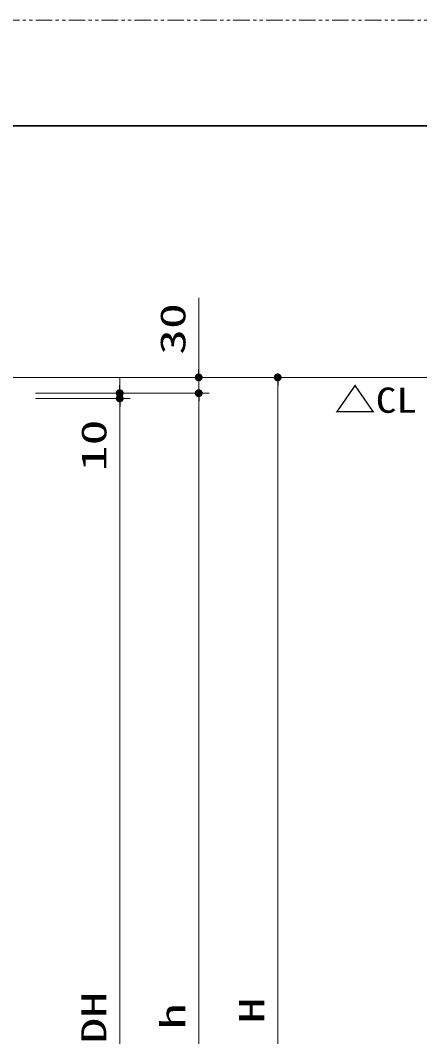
# Model space of a CAD drawing. Units: millimetres, scale not verified. Extents: x -1306 to 1306, y -607 to 607.
# Drawn here: x -687.6 to -535.9, y 208.1 to 594 of the extents above; entities that cross this region are included whole.
import ezdxf
from ezdxf.enums import TextEntityAlignment as Align

# ---------------------------------------------------------------- set-up
doc = ezdxf.new("R2010")
doc.units = ezdxf.units.MM
doc.header["$LTSCALE"] = 5
doc.header["$PDMODE"] = 32
doc.header["$PDSIZE"] = 2.5
doc.linetypes.add('USER1', pattern=[2.5, 1.25, -0.25, 0.25, -0.25, 0.25, -0.25])
for name, color, linetype, lineweight in [('0-1_線(黄)', 2, 'Continuous', 15), ('0-3_陰線', 4, 'USER1', 9), ('1-1_寸法線', 3, 'Continuous', 13), ('1-4_DEFPOINTS', 7, 'Continuous', 5), ('1-5_0', 3, 'Continuous', 25), ('1-7_図面枠', 7, 'Continuous', 35)]:
    doc.layers.add(name, color=color, linetype=linetype, lineweight=lineweight)
doc.styles.add('ＭＳ ゴシック', font='')
doc.styles.get('ＭＳ ゴシック').set_extended_font_data('MS Gothic')

# ---------------------------------------------------------------- blocks, each defined once
blk = doc.blocks.new('_DOT')
at = {"layer": '1-5_0'}
blk.add_line((-2.5, 0), (-5, 0), dxfattribs=at)
for points in [[(0, 0), (-2.5, 0), (-2.48, 0.313)], [(0, 0), (-2.48, -0.313), (-2.5, 0)], [(0, 0), (-2.48, 0.313), (-2.421, 0.622)], [(0, 0), (-2.421, -0.622), (-2.48, -0.313)], [(0, 0), (-2.421, 0.622), (-2.324, 0.92)], [(0, 0), (-2.324, -0.92), (-2.421, -0.622)], [(0, 0), (-2.324, 0.92), (-2.191, 1.204)], [(0, 0), (-2.191, -1.204), (-2.324, -0.92)], [(0, 0), (-2.191, 1.204), (-2.023, 1.469)], [(0, 0), (-2.023, -1.469), (-2.191, -1.204)], [(0, 0), (-2.023, 1.469), (-1.822, 1.711)], [(0, 0), (-1.822, -1.711), (-2.023, -1.469)], [(0, 0), (-1.822, 1.711), (-1.594, 1.926)], [(0, 0), (-1.594, -1.926), (-1.822, -1.711)], [(0, 0), (-1.594, 1.926), (-1.34, 2.111)], [(0, 0), (-1.34, -2.111), (-1.594, -1.926)], [(0, 0), (-1.34, 2.111), (-1.064, 2.262)], [(0, 0), (-1.064, -2.262), (-1.34, -2.111)], [(0, 0), (-1.064, 2.262), (-0.773, 2.378)], [(0, 0), (-0.773, -2.378), (-1.064, -2.262)], [(0, 0), (-0.773, 2.378), (-0.468, 2.456)], [(0, 0), (-0.468, -2.456), (-0.773, -2.378)], [(0, 0), (-0.468, 2.456), (-0.157, 2.495)], [(0, 0), (-0.157, -2.495), (-0.468, -2.456)], [(0, 0), (-0.157, 2.495), (0.157, 2.495)], [(0, 0), (0.157, -2.495), (-0.157, -2.495)], [(0, 0), (0.157, 2.495), (0.468, 2.456)], [(0, 0), (0.468, 2.456), (0.773, 2.378)], [(0, 0), (0.773, 2.378), (1.064, 2.262)], [(0, 0), (1.064, 2.262), (1.34, 2.111)], [(0, 0), (1.34, 2.111), (1.594, 1.926)], [(0, 0), (1.594, 1.926), (1.822, 1.711)], [(0, 0), (1.822, 1.711), (2.023, 1.469)], [(0, 0), (2.023, 1.469), (2.191, 1.204)], [(0, 0), (2.191, 1.204), (2.324, 0.92)], [(0, 0), (2.324, 0.92), (2.421, 0.622)], [(0, 0), (2.421, 0.622), (2.48, 0.313)], [(0, 0), (2.48, 0.313), (2.5, 0)], [(0, 0), (0.468, -2.456), (0.157, -2.495)], [(0, 0), (0.773, -2.378), (0.468, -2.456)], [(0, 0), (1.064, -2.262), (0.773, -2.378)], [(0, 0), (1.34, -2.111), (1.064, -2.262)], [(0, 0), (1.594, -1.926), (1.34, -2.111)], [(0, 0), (1.822, -1.711), (1.594, -1.926)], [(0, 0), (2.023, -1.469), (1.822, -1.711)], [(0, 0), (2.191, -1.204), (2.023, -1.469)], [(0, 0), (2.324, -0.92), (2.191, -1.204)], [(0, 0), (2.421, -0.622), (2.324, -0.92)], [(0, 0), (2.48, -0.313), (2.421, -0.622)], [(0, 0), (2.5, 0), (2.48, -0.313)]]:
    blk.add_solid(points, dxfattribs=at)

msp = doc.modelspace()

# ---------------------------------------------------------------- linework, layer by layer
at = {"layer": '0-1_線(黄)'}
msp.add_line((-1242.578, 458.448), (-233.827, 458.448), dxfattribs=at)
at = {"layer": '0-3_陰線'}
msp.add_line((387.036, 594), (-1292.964, 594), dxfattribs=at)
at = {"layer": '1-1_寸法線'}
for p, q in [((-619.858, 461.448), (-619.858, 488.638)), ((-681.858, 458.448), (-615.858, 458.448)), ((-681.858, 458.448), (-585.858, 458.448)), ((-649.858, 455.448), (-649.858, 458.448)), ((-619.858, 452.448), (-619.858, 458.448)), ((-589.858, 455.448), (-589.858, -18.552)), ((-681.858, 452.448), (-615.858, 452.448)), ((-681.858, 452.448), (-615.858, 452.448)), ((-681.858, 452.448), (-645.858, 452.448)), ((-649.858, 452.448), (-649.858, 450.448)), ((-681.858, 450.448), (-645.858, 450.448)), ((-681.858, 450.448), (-645.858, 450.448)), ((-619.858, 449.448), (-619.858, 446.448)), ((-619.858, 449.448), (-619.858, -18.552)), ((-649.858, 447.448), (-649.858, -15.952)), ((-649.858, 447.448), (-649.858, 421.686))]:
    msp.add_line(p, q, dxfattribs=at)
at = {"layer": '1-4_DEFPOINTS'}
for p in [(-649.858, 452.448), (-619.858, 452.448)]:
    msp.add_point(p, dxfattribs=at)
at = {"layer": '1-7_図面枠'}
msp.add_lwpolyline([(-1252.964, -554), (347.036, -554), (347.036, 554), (-1252.964, 554)], close=True, dxfattribs=at)

# ---------------------------------------------------------------- block references
at = {"layer": '1-1_寸法線', "xscale": 0.6, "yscale": 0.6}
for p, rotation in [((-619.858, 458.448), 270), ((-589.858, 458.448), 90), ((-649.858, 452.448), 270), ((-649.858, 450.448), 90), ((-649.858, 450.448), 90), ((-619.858, 452.448), 90), ((-619.858, 452.448), 90)]:
    msp.add_blockref('_DOT', p, dxfattribs=dict(at, rotation=rotation))

# ---------------------------------------------------------------- texts
at = {"layer": '0-1_線(黄)', "style": 'ＭＳ ゴシック', "width": 1.2}
msp.add_text('△CL', height=9.604, dxfattribs=at).set_placement((-568.331, 442.104), align=Align.BOTTOM_LEFT)
at = {"layer": '1-1_寸法線', "style": 'ＭＳ ゴシック', "width": 1.5}
for s, p in [('30', (-622.007, 467.019)), ('10', (-652.007, 422.829)), ('DH', (-652.007, 205.51)), ('H', (-592.007, 213.21)), ('h', (-622.007, 210.924))]:
    msp.add_text(s, height=9.604, rotation=90, dxfattribs=at).set_placement(p, align=Align.BOTTOM_LEFT)

doc.saveas('drawing.dxf')
